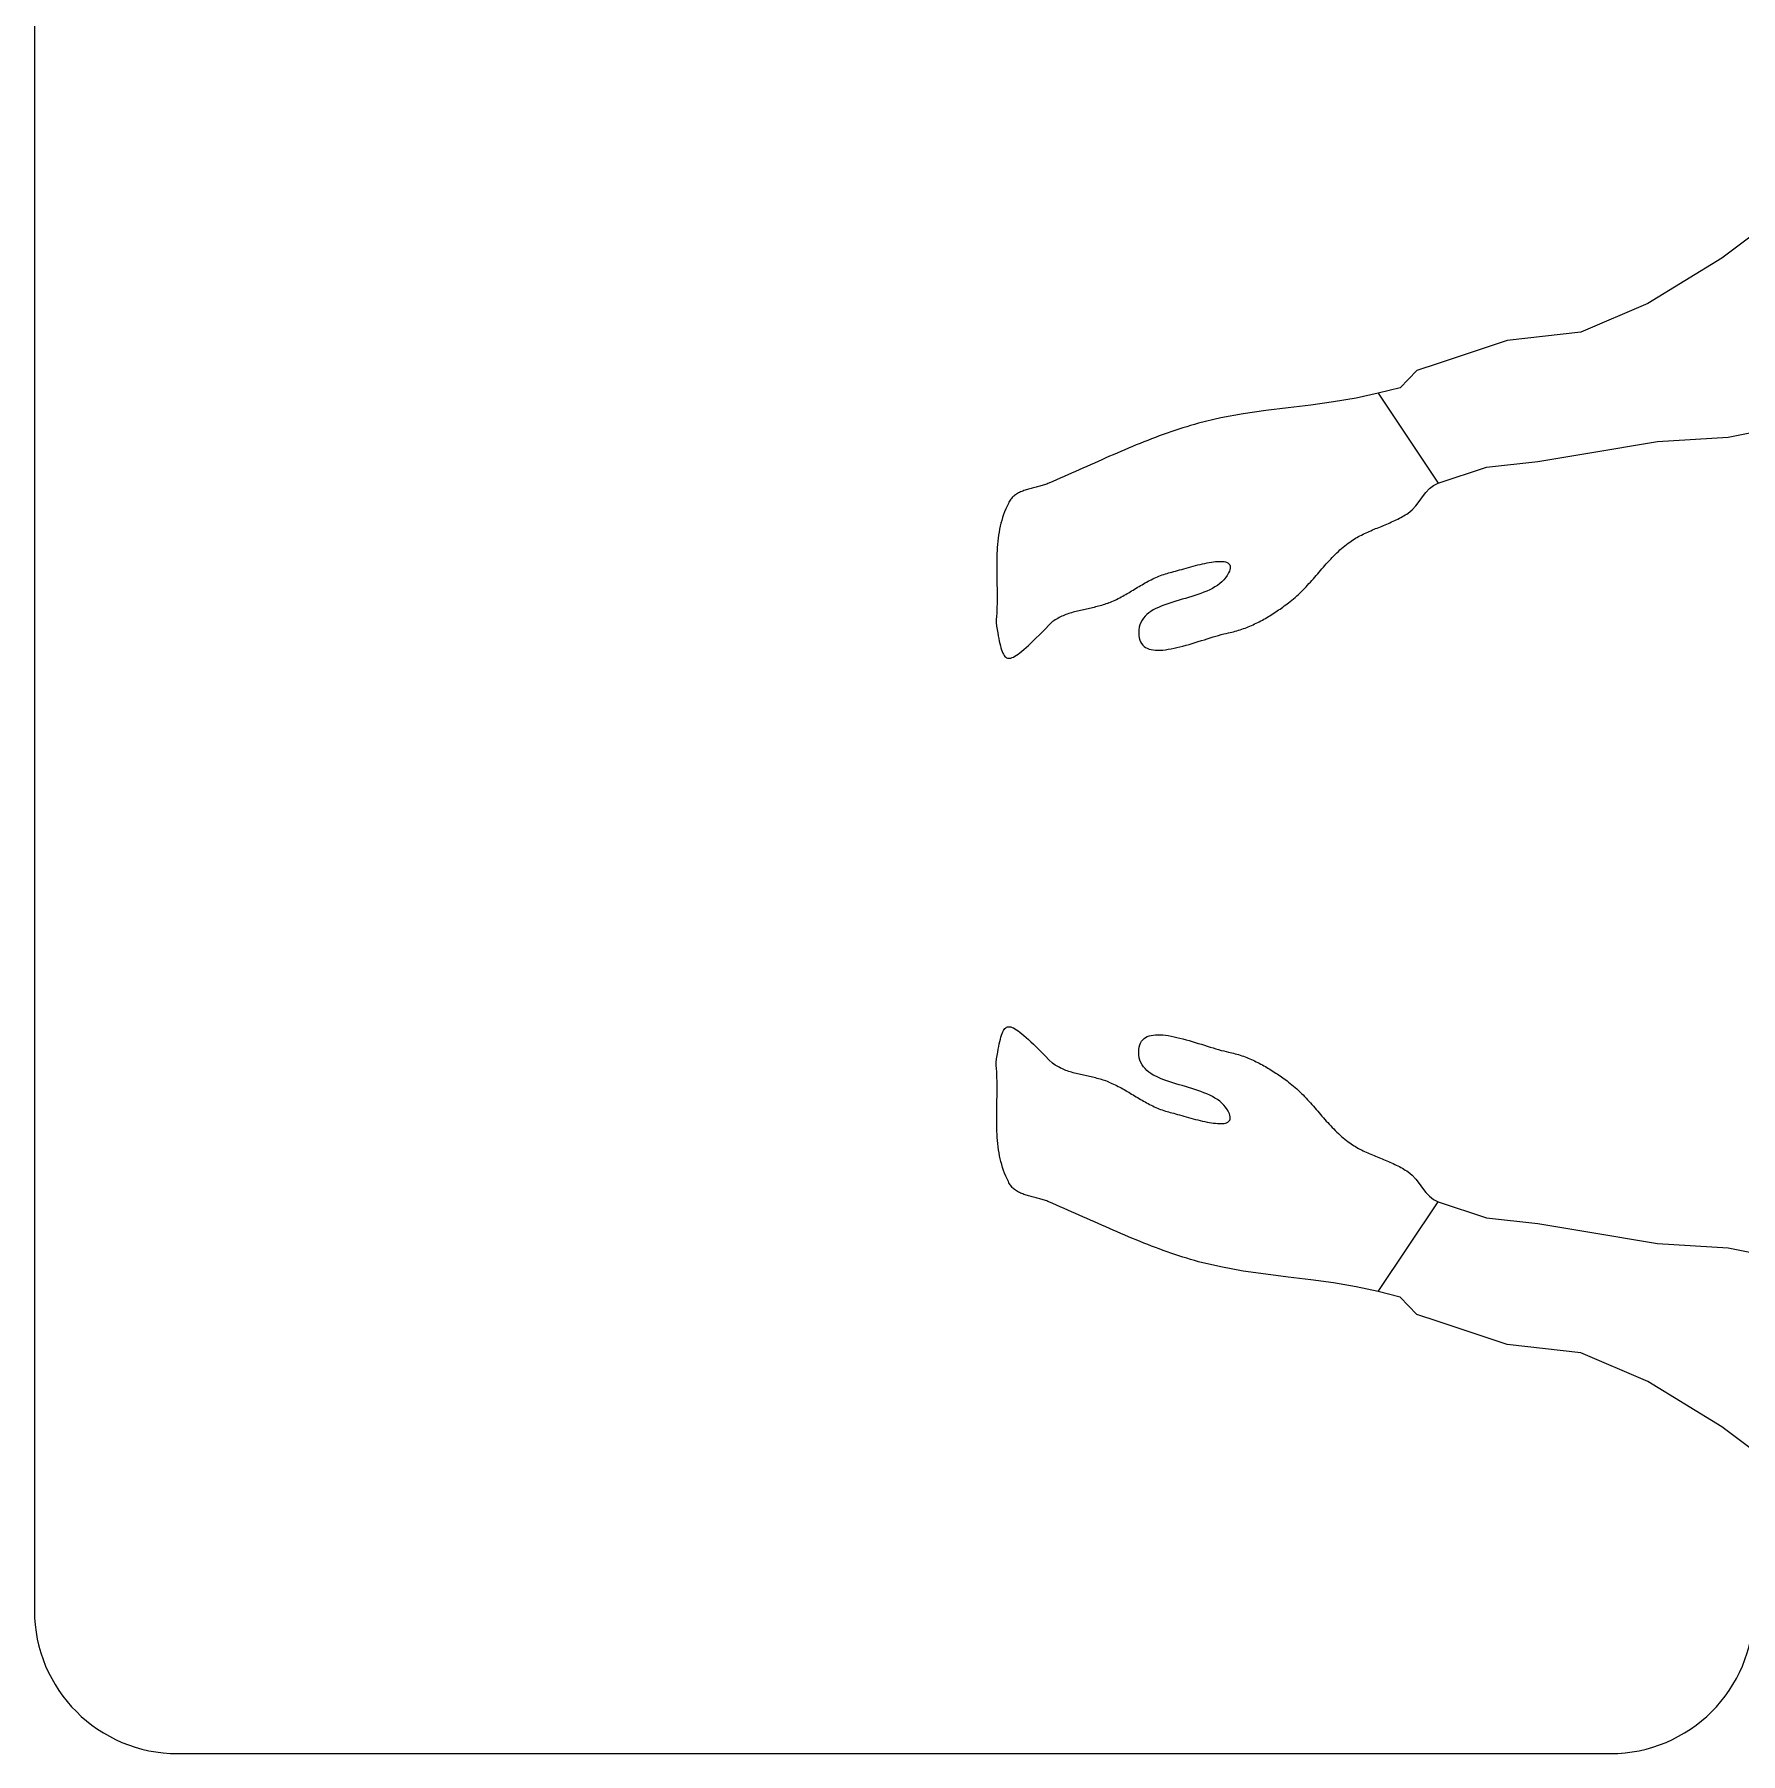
# Model space of a CAD drawing. Header units: millimetres. Extents: x -155 to 94595, y -3153 to 63413.
# Drawn here: x 81658 to 82254, y 42990 to 43590 of the extents above; entities that cross this region are included whole.
import ezdxf

# ---------------------------------------------------------------- set-up
doc = ezdxf.new("R2010")
doc.units = ezdxf.units.MM
doc.layers.add('int', color=185, linetype='Continuous')

msp = doc.modelspace()

# ---------------------------------------------------------------- linework, layer by layer
at = {"layer": 'int'}
for p, q in [((81658.321, 44139.514), (81658.321, 43039.514)), ((82268.267, 43527.301), (82247.22, 43511.465)), ((82247.22, 43511.465), (82221.378, 43495.601)), ((82221.378, 43495.601), (82198.038, 43485.598)), ((82172.288, 43482.721), (82148.226, 43474.7)), ((82198.038, 43485.598), (82172.288, 43482.721)), ((82140.824, 43472.233), (82134.912, 43466.147)), ((82148.226, 43474.7), (82140.824, 43472.233)), ((82127.326, 43464.25), (82119.565, 43462.554)), ((82134.912, 43466.147), (82127.326, 43464.25)), ((82127.326, 43464.25), (82148.226, 43432.899)), ((82088.031, 43458.203), (82080.16, 43457.063)), ((82095.934, 43459.189), (82088.031, 43458.203)), ((82103.843, 43460.155), (82095.934, 43459.189)), ((82111.729, 43461.233), (82103.843, 43460.155)), ((82119.565, 43462.554), (82111.729, 43461.233)), ((82059.086, 43452.17), (82057.713, 43451.73)), ((82060.464, 43452.597), (82059.086, 43452.17)), ((82061.846, 43453.011), (82060.464, 43452.597)), ((82063.232, 43453.412), (82061.846, 43453.011)), ((82064.624, 43453.8), (82063.232, 43453.412)), ((82072.349, 43455.64), (82064.624, 43453.8)), ((82080.16, 43457.063), (82072.349, 43455.64)), ((82249.47, 43448.968), (82273.63, 43453.8)), ((82042.836, 43446.218), (82041.5, 43445.668)), ((82044.173, 43446.762), (82042.836, 43446.218)), ((82045.514, 43447.298), (82044.173, 43446.762)), ((82046.857, 43447.827), (82045.514, 43447.298)), ((82048.202, 43448.348), (82046.857, 43447.827)), ((82049.551, 43448.861), (82048.202, 43448.348)), ((82050.902, 43449.364), (82049.551, 43448.861)), ((82052.257, 43449.858), (82050.902, 43449.364)), ((82053.616, 43450.342), (82052.257, 43449.858)), ((82054.978, 43450.816), (82053.616, 43450.342)), ((82056.343, 43451.279), (82054.978, 43450.816)), ((82057.713, 43451.73), (82056.343, 43451.279)), ((82200.478, 43443.349), (82224.775, 43447.399)), ((82224.775, 43447.399), (82249.47, 43448.968)), ((82029.556, 43440.504), (82028.235, 43439.915)), ((82030.879, 43441.091), (82029.556, 43440.504)), ((82032.202, 43441.676), (82030.879, 43441.091)), ((82033.526, 43442.258), (82032.202, 43441.676)), ((82034.851, 43442.837), (82033.526, 43442.258)), ((82036.177, 43443.412), (82034.851, 43442.837)), ((82037.505, 43443.984), (82036.177, 43443.412)), ((82038.835, 43444.55), (82037.505, 43443.984)), ((82040.167, 43445.112), (82038.835, 43444.55)), ((82041.5, 43445.668), (82040.167, 43445.112)), ((82165.098, 43438.523), (82182.956, 43440.429)), ((82182.956, 43440.429), (82200.478, 43443.349)), ((82015.022, 43434.045), (82013.698, 43433.47)), ((82016.346, 43434.623), (82015.022, 43434.045)), ((82017.668, 43435.205), (82016.346, 43434.623)), ((82018.99, 43435.789), (82017.668, 43435.205)), ((82020.311, 43436.376), (82018.99, 43435.789)), ((82021.632, 43436.964), (82020.311, 43436.376)), ((82022.953, 43437.554), (82021.632, 43436.964)), ((82024.273, 43438.144), (82022.953, 43437.554)), ((82025.593, 43438.735), (82024.273, 43438.144)), ((82026.914, 43439.326), (82025.593, 43438.735)), ((82028.235, 43439.915), (82026.914, 43439.326)), ((82148.226, 43432.899), (82165.098, 43438.523)), ((81999.82, 43428.128), (81999.547, 43427.854)), ((82000.109, 43428.387), (81999.82, 43428.128)), ((82000.413, 43428.632), (82000.109, 43428.387)), ((82000.729, 43428.862), (82000.413, 43428.632)), ((82001.059, 43429.08), (82000.729, 43428.862)), ((82001.401, 43429.285), (82001.059, 43429.08)), ((82001.754, 43429.478), (82001.401, 43429.285)), ((82002.117, 43429.661), (82001.754, 43429.478)), ((82002.49, 43429.834), (82002.117, 43429.661)), ((82002.873, 43429.997), (82002.49, 43429.834)), ((82003.263, 43430.152), (82002.873, 43429.997)), ((82003.661, 43430.299), (82003.263, 43430.152)), ((82004.065, 43430.439), (82003.661, 43430.299)), ((82004.476, 43430.572), (82004.065, 43430.439)), ((82004.891, 43430.7), (82004.476, 43430.572)), ((82005.311, 43430.823), (82004.891, 43430.7)), ((82005.735, 43430.942), (82005.311, 43430.823)), ((82006.161, 43431.058), (82005.735, 43430.942)), ((82006.59, 43431.171), (82006.161, 43431.058)), ((82007.019, 43431.282), (82006.59, 43431.171)), ((82007.449, 43431.392), (82007.019, 43431.282)), ((82007.879, 43431.502), (82007.449, 43431.392)), ((82008.308, 43431.612), (82007.879, 43431.502)), ((82008.735, 43431.723), (82008.308, 43431.612)), ((82009.16, 43431.836), (82008.735, 43431.723)), ((82009.581, 43431.952), (82009.16, 43431.836)), ((82009.998, 43432.071), (82009.581, 43431.952)), ((82010.411, 43432.194), (82009.998, 43432.071)), ((82010.817, 43432.323), (82010.411, 43432.194)), ((82011.218, 43432.456), (82010.817, 43432.323)), ((82011.611, 43432.597), (82011.218, 43432.456)), ((82011.996, 43432.744), (82011.611, 43432.597)), ((82012.372, 43432.899), (82011.996, 43432.744)), ((82013.698, 43433.47), (82012.372, 43432.899)), ((82141.635, 43426.542), (82142.759, 43428.107)), ((82142.759, 43428.107), (82143.913, 43429.619)), ((82143.913, 43429.619), (82145.165, 43430.983)), ((82145.165, 43430.983), (82146.58, 43432.107)), ((82146.58, 43432.107), (82148.226, 43432.899)), ((81996.923, 43422.919), (81996.549, 43421.923)), ((81997.332, 43423.904), (81996.923, 43422.919)), ((81997.779, 43424.88), (81997.332, 43423.904)), ((81998.264, 43425.845), (81997.779, 43424.88)), ((81998.431, 43426.227), (81998.264, 43425.845)), ((81998.618, 43426.589), (81998.431, 43426.227)), ((81998.824, 43426.932), (81998.618, 43426.589)), ((81999.047, 43427.257), (81998.824, 43426.932)), ((81999.289, 43427.564), (81999.047, 43427.257)), ((81999.547, 43427.854), (81999.289, 43427.564)), ((82136.765, 43421.805), (82137.273, 43422.122)), ((82137.273, 43422.122), (82137.776, 43422.449)), ((82137.776, 43422.449), (82139.21, 43423.62)), ((82139.21, 43423.62), (82140.475, 43425.015)), ((82140.475, 43425.015), (82141.635, 43426.542)), ((81995.163, 43416.817), (81994.971, 43415.772)), ((81995.381, 43417.854), (81995.163, 43416.817)), ((81995.627, 43418.884), (81995.381, 43417.854)), ((81995.903, 43419.905), (81995.627, 43418.884)), ((81996.21, 43420.919), (81995.903, 43419.905)), ((81996.549, 43421.923), (81996.21, 43420.919)), ((82123.629, 43415.829), (82124.178, 43416.073)), ((82124.178, 43416.073), (82124.73, 43416.313)), ((82124.73, 43416.313), (82125.284, 43416.55)), ((82125.284, 43416.55), (82125.84, 43416.783)), ((82125.84, 43416.783), (82126.397, 43417.014)), ((82126.397, 43417.014), (82126.956, 43417.244)), ((82126.956, 43417.244), (82127.515, 43417.473)), ((82127.515, 43417.473), (82128.074, 43417.701)), ((82128.074, 43417.701), (82128.633, 43417.929)), ((82128.633, 43417.929), (82129.192, 43418.159)), ((82129.192, 43418.159), (82129.75, 43418.39)), ((82129.75, 43418.39), (82130.306, 43418.622)), ((82130.306, 43418.622), (82130.861, 43418.858)), ((82130.861, 43418.858), (82131.415, 43419.097)), ((82131.415, 43419.097), (82131.966, 43419.34)), ((82131.966, 43419.34), (82132.514, 43419.587)), ((82132.514, 43419.587), (82133.06, 43419.84)), ((82133.06, 43419.84), (82133.602, 43420.098)), ((82133.602, 43420.098), (82134.141, 43420.363)), ((82134.141, 43420.363), (82134.675, 43420.635)), ((82134.675, 43420.635), (82135.205, 43420.914)), ((82135.205, 43420.914), (82135.73, 43421.202)), ((82135.73, 43421.202), (82136.25, 43421.499)), ((82136.25, 43421.499), (82136.765, 43421.805)), ((81994.354, 43410.458), (81994.288, 43409.38)), ((81994.437, 43411.532), (81994.354, 43410.458)), ((81994.539, 43412.601), (81994.437, 43411.532)), ((81994.661, 43413.664), (81994.539, 43412.601)), ((81994.804, 43414.721), (81994.661, 43413.664)), ((81994.971, 43415.772), (81994.804, 43414.721)), ((82113.964, 43409.58), (82114.528, 43410.084)), ((82114.528, 43410.084), (82115.1, 43410.579)), ((82115.1, 43410.579), (82115.682, 43411.064)), ((82115.682, 43411.064), (82116.273, 43411.537)), ((82116.273, 43411.537), (82116.875, 43411.998)), ((82116.875, 43411.998), (82117.36, 43412.353)), ((82117.36, 43412.353), (82117.851, 43412.695)), ((82117.851, 43412.695), (82118.349, 43413.025)), ((82118.349, 43413.025), (82118.854, 43413.344)), ((82118.854, 43413.344), (82119.365, 43413.654)), ((82119.365, 43413.654), (82119.882, 43413.953)), ((82119.882, 43413.953), (82120.404, 43414.243)), ((82120.404, 43414.243), (82120.931, 43414.525)), ((82120.931, 43414.525), (82121.463, 43414.799)), ((82121.463, 43414.799), (82121.999, 43415.066)), ((82121.999, 43415.066), (82122.539, 43415.326)), ((82122.539, 43415.326), (82123.082, 43415.58)), ((82123.082, 43415.58), (82123.629, 43415.829)), ((81994.165, 43405.029), (81994.161, 43403.934)), ((81994.178, 43406.122), (81994.165, 43405.029)), ((81994.202, 43407.211), (81994.178, 43406.122)), ((81994.238, 43408.297), (81994.202, 43407.211)), ((81994.288, 43409.38), (81994.238, 43408.297)), ((82062.705, 43403.914), (82063.524, 43404.128)), ((82063.524, 43404.128), (82064.343, 43404.335)), ((82064.343, 43404.335), (82065.16, 43404.533)), ((82065.16, 43404.533), (82065.971, 43404.72)), ((82065.971, 43404.72), (82066.772, 43404.895)), ((82066.772, 43404.895), (82067.56, 43405.056)), ((82067.56, 43405.056), (82068.332, 43405.199)), ((82068.332, 43405.199), (82069.084, 43405.325)), ((82069.084, 43405.325), (82069.813, 43405.429)), ((82069.813, 43405.429), (82070.515, 43405.511)), ((82070.515, 43405.511), (82071.187, 43405.569)), ((82071.187, 43405.569), (82071.826, 43405.6)), ((82071.826, 43405.6), (82072.428, 43405.603)), ((82072.428, 43405.603), (82072.99, 43405.575)), ((82072.99, 43405.575), (82073.508, 43405.515)), ((82073.508, 43405.515), (82073.979, 43405.421)), ((82073.979, 43405.421), (82074.399, 43405.29)), ((82074.399, 43405.29), (82074.765, 43405.121)), ((82074.765, 43405.121), (82075.075, 43404.912)), ((82075.075, 43404.912), (82075.323, 43404.66)), ((82075.323, 43404.66), (82075.507, 43404.364)), ((82075.507, 43404.364), (82075.624, 43404.022)), ((82075.624, 43404.022), (82075.669, 43403.631)), ((82108.18, 43403.56), (82108.684, 43404.131)), ((82108.684, 43404.131), (82109.192, 43404.699)), ((82109.192, 43404.699), (82109.702, 43405.264)), ((82109.702, 43405.264), (82110.216, 43405.824)), ((82110.216, 43405.824), (82110.734, 43406.38)), ((82110.734, 43406.38), (82111.257, 43406.931)), ((82111.257, 43406.931), (82111.786, 43407.475)), ((82111.786, 43407.475), (82112.32, 43408.013)), ((82112.32, 43408.013), (82112.861, 43408.543)), ((82112.861, 43408.543), (82113.409, 43409.066)), ((82113.409, 43409.066), (82113.964, 43409.58)), ((81994.161, 43403.934), (81994.165, 43402.837)), ((81994.165, 43402.837), (81994.175, 43401.738)), ((81994.175, 43401.738), (81994.19, 43400.638)), ((81994.19, 43400.638), (81994.208, 43399.537)), ((81994.208, 43399.537), (81994.228, 43398.436)), ((81994.228, 43398.436), (81994.247, 43397.334)), ((82045.414, 43397.765), (82045.937, 43398.061)), ((82045.937, 43398.061), (82046.463, 43398.353)), ((82046.463, 43398.353), (82046.991, 43398.639)), ((82046.991, 43398.639), (82047.521, 43398.919)), ((82047.521, 43398.919), (82048.054, 43399.192)), ((82048.054, 43399.192), (82048.59, 43399.457)), ((82048.59, 43399.457), (82049.129, 43399.714)), ((82049.129, 43399.714), (82049.672, 43399.962)), ((82049.672, 43399.962), (82050.219, 43400.201)), ((82050.219, 43400.201), (82050.769, 43400.429)), ((82050.769, 43400.429), (82051.324, 43400.647)), ((82051.324, 43400.647), (82051.884, 43400.853)), ((82051.884, 43400.853), (82052.448, 43401.047)), ((82052.448, 43401.047), (82053.018, 43401.228)), ((82053.018, 43401.228), (82053.593, 43401.395)), ((82053.593, 43401.395), (82054.173, 43401.548)), ((82054.173, 43401.548), (82054.718, 43401.688)), ((82054.718, 43401.688), (82055.304, 43401.845)), ((82055.304, 43401.845), (82055.928, 43402.017)), ((82055.928, 43402.017), (82056.588, 43402.202)), ((82056.588, 43402.202), (82057.278, 43402.398)), ((82057.278, 43402.398), (82057.997, 43402.603)), ((82057.997, 43402.603), (82058.74, 43402.815)), ((82058.74, 43402.815), (82059.504, 43403.032)), ((82059.504, 43403.032), (82060.286, 43403.253)), ((82060.286, 43403.253), (82061.082, 43403.475)), ((82061.082, 43403.475), (82061.89, 43403.696)), ((82061.89, 43403.696), (82062.705, 43403.914)), ((82072.729, 43398.472), (82071.981, 43397.831)), ((82073.417, 43399.16), (82072.729, 43398.472)), ((82074.04, 43399.9), (82073.417, 43399.16)), ((82074.594, 43400.695), (82074.04, 43399.9)), ((82075.074, 43401.548), (82074.594, 43400.695)), ((82075.346, 43402.151), (82075.074, 43401.548)), ((82075.534, 43402.698), (82075.346, 43402.151)), ((82075.641, 43403.191), (82075.534, 43402.698)), ((82075.669, 43403.631), (82075.641, 43403.191)), ((82103.148, 43397.832), (82103.658, 43398.397)), ((82103.658, 43398.397), (82104.165, 43398.965)), ((82104.165, 43398.965), (82104.67, 43399.536)), ((82104.67, 43399.536), (82105.173, 43400.109)), ((82105.173, 43400.109), (82105.674, 43400.684)), ((82105.674, 43400.684), (82106.175, 43401.26)), ((82106.175, 43401.26), (82106.675, 43401.836)), ((82106.675, 43401.836), (82107.176, 43402.412)), ((82107.176, 43402.412), (82107.677, 43402.987)), ((82107.677, 43402.987), (82108.18, 43403.56)), ((81994.247, 43397.334), (81994.265, 43396.233)), ((81994.265, 43396.233), (81994.28, 43395.133)), ((81994.28, 43395.133), (81994.291, 43394.034)), ((81994.291, 43394.034), (81994.295, 43392.937)), ((81994.295, 43392.937), (81994.291, 43391.842)), ((82034.923, 43391.812), (82035.466, 43392.069)), ((82035.466, 43392.069), (82036.005, 43392.334)), ((82036.005, 43392.334), (82036.54, 43392.606)), ((82036.54, 43392.606), (82037.073, 43392.886)), ((82037.073, 43392.886), (82037.603, 43393.172)), ((82037.603, 43393.172), (82038.13, 43393.463)), ((82038.13, 43393.463), (82038.656, 43393.76)), ((82038.656, 43393.76), (82039.179, 43394.06)), ((82039.179, 43394.06), (82039.701, 43394.365)), ((82039.701, 43394.365), (82040.222, 43394.672)), ((82040.222, 43394.672), (82040.741, 43394.982)), ((82040.741, 43394.982), (82041.26, 43395.293)), ((82041.26, 43395.293), (82041.778, 43395.606)), ((82041.778, 43395.606), (82042.296, 43395.918)), ((82042.296, 43395.918), (82042.814, 43396.231)), ((82042.814, 43396.231), (82043.332, 43396.542)), ((82043.332, 43396.542), (82043.851, 43396.852)), ((82043.851, 43396.852), (82044.371, 43397.159)), ((82044.371, 43397.159), (82044.892, 43397.464)), ((82044.892, 43397.464), (82045.414, 43397.765)), ((82057.794, 43392.039), (82056.699, 43391.716)), ((82058.898, 43392.358), (82057.794, 43392.039)), ((82060.007, 43392.679), (82058.898, 43392.358)), ((82061.115, 43393.004), (82060.007, 43392.679)), ((82062.219, 43393.337), (82061.115, 43393.004)), ((82063.313, 43393.681), (82062.219, 43393.337)), ((82064.394, 43394.039), (82063.313, 43393.681)), ((82065.455, 43394.416), (82064.394, 43394.039)), ((82066.494, 43394.813), (82065.455, 43394.416)), ((82067.505, 43395.235), (82066.494, 43394.813)), ((82068.483, 43395.685), (82067.505, 43395.235)), ((82069.425, 43396.166), (82068.483, 43395.685)), ((82070.325, 43396.682), (82069.425, 43396.166)), ((82071.178, 43397.236), (82070.325, 43396.682)), ((82071.981, 43397.831), (82071.178, 43397.236)), ((82096.577, 43391.559), (82097.168, 43392.033)), ((82097.168, 43392.033), (82097.75, 43392.517)), ((82097.75, 43392.517), (82098.322, 43393.012)), ((82098.322, 43393.012), (82098.886, 43393.517)), ((82098.886, 43393.517), (82099.441, 43394.031)), ((82099.441, 43394.031), (82099.989, 43394.553)), ((82099.989, 43394.553), (82100.53, 43395.084)), ((82100.53, 43395.084), (82101.064, 43395.621)), ((82101.064, 43395.621), (82101.593, 43396.166)), ((82101.593, 43396.166), (82102.116, 43396.716)), ((82102.116, 43396.716), (82102.634, 43397.272)), ((82102.634, 43397.272), (82103.148, 43397.832)), ((81994.101, 43386.413), (81994.018, 43385.339)), ((81994.167, 43387.491), (81994.101, 43386.413)), ((81994.218, 43388.574), (81994.167, 43387.491)), ((81994.254, 43389.66), (81994.218, 43388.574)), ((81994.278, 43390.75), (81994.254, 43389.66)), ((81994.291, 43391.842), (81994.278, 43390.75)), ((82016.379, 43386.206), (82015.911, 43385.969)), ((82016.852, 43386.43), (82016.379, 43386.206)), ((82017.332, 43386.641), (82016.852, 43386.43)), ((82017.817, 43386.842), (82017.332, 43386.641)), ((82018.308, 43387.031), (82017.817, 43386.842)), ((82018.803, 43387.211), (82018.308, 43387.031)), ((82019.303, 43387.381), (82018.803, 43387.211)), ((82019.807, 43387.543), (82019.303, 43387.381)), ((82020.314, 43387.697), (82019.807, 43387.543)), ((82020.826, 43387.844), (82020.314, 43387.697)), ((82021.34, 43387.984), (82020.826, 43387.844)), ((82021.858, 43388.119), (82021.34, 43387.984)), ((82022.377, 43388.249), (82021.858, 43388.119)), ((82022.899, 43388.374), (82022.377, 43388.249)), ((82023.423, 43388.496), (82022.899, 43388.374)), ((82023.949, 43388.615), (82023.423, 43388.496)), ((82024.475, 43388.732), (82023.949, 43388.615)), ((82025.002, 43388.848), (82024.475, 43388.732)), ((82025.53, 43388.963), (82025.002, 43388.848)), ((82026.058, 43389.078), (82025.53, 43388.963)), ((82026.586, 43389.194), (82026.058, 43389.078)), ((82027.113, 43389.311), (82026.586, 43389.194)), ((82027.639, 43389.431), (82027.113, 43389.311)), ((82028.164, 43389.553), (82027.639, 43389.431)), ((82028.687, 43389.679), (82028.164, 43389.553)), ((82029.209, 43389.81), (82028.687, 43389.679)), ((82029.728, 43389.945), (82029.209, 43389.81)), ((82030.245, 43390.087), (82029.728, 43389.945)), ((82030.759, 43390.235), (82030.245, 43390.087)), ((82031.27, 43390.39), (82030.759, 43390.235)), ((82031.777, 43390.553), (82031.27, 43390.39)), ((82032.28, 43390.725), (82031.777, 43390.553)), ((82032.779, 43390.906), (82032.28, 43390.725)), ((82033.273, 43391.098), (82032.779, 43390.906)), ((82033.273, 43391.098), (82033.827, 43391.326)), ((82033.827, 43391.326), (82034.377, 43391.564)), ((82034.377, 43391.564), (82034.923, 43391.812)), ((82045.935, 43386.433), (82045.376, 43385.772)), ((82046.563, 43387.047), (82045.935, 43386.433)), ((82047.256, 43387.619), (82046.563, 43387.047)), ((82048.007, 43388.151), (82047.256, 43387.619)), ((82048.814, 43388.647), (82048.007, 43388.151)), ((82049.672, 43389.11), (82048.814, 43388.647)), ((82050.575, 43389.543), (82049.672, 43389.11)), ((82051.519, 43389.951), (82050.575, 43389.543)), ((82052.5, 43390.336), (82051.519, 43389.951)), ((82053.513, 43390.702), (82052.5, 43390.336)), ((82054.554, 43391.051), (82053.513, 43390.702)), ((82055.617, 43391.388), (82054.554, 43391.051)), ((82056.699, 43391.716), (82055.617, 43391.388)), ((82087.921, 43385.716), (82088.446, 43386.021)), ((82088.446, 43386.021), (82088.967, 43386.332)), ((82088.967, 43386.332), (82089.486, 43386.647)), ((82089.486, 43386.647), (82090.002, 43386.967)), ((82090.002, 43386.967), (82090.516, 43387.292)), ((82090.516, 43387.292), (82091.026, 43387.621)), ((82091.026, 43387.621), (82091.534, 43387.954)), ((82091.534, 43387.954), (82092.039, 43388.291)), ((82092.039, 43388.291), (82092.541, 43388.632)), ((82092.541, 43388.632), (82093.04, 43388.976)), ((82093.04, 43388.976), (82093.536, 43389.323)), ((82093.536, 43389.323), (82094.029, 43389.673)), ((82094.029, 43389.673), (82094.52, 43390.026)), ((82094.52, 43390.026), (82095.008, 43390.381)), ((82095.008, 43390.381), (82095.493, 43390.738)), ((82095.493, 43390.738), (82095.975, 43391.098)), ((82095.975, 43391.098), (82096.577, 43391.559)), ((81994.018, 43385.339), (81993.917, 43384.271)), ((81993.917, 43384.271), (81994.125, 43383.02)), ((81994.125, 43383.02), (81994.325, 43381.835)), ((81994.325, 43381.835), (81994.518, 43380.716)), ((81994.518, 43380.716), (81994.706, 43379.663)), ((82008.968, 43379.877), (82010.052, 43380.949)), ((82010.052, 43380.949), (82011.197, 43382.088)), ((82011.197, 43382.088), (82012.405, 43383.294)), ((82012.405, 43383.294), (82013.679, 43384.566)), ((82014.11, 43384.878), (82013.679, 43384.566)), ((82014.549, 43385.174), (82014.11, 43384.878)), ((82014.996, 43385.454), (82014.549, 43385.174)), ((82015.45, 43385.719), (82014.996, 43385.454)), ((82015.911, 43385.969), (82015.45, 43385.719)), ((82043.773, 43381.657), (82043.723, 43380.648)), ((82043.723, 43380.648), (82043.764, 43379.728)), ((82043.919, 43382.599), (82043.773, 43381.657)), ((82044.157, 43383.479), (82043.919, 43382.599)), ((82044.482, 43384.299), (82044.157, 43383.479)), ((82044.89, 43385.062), (82044.482, 43384.299)), ((82045.376, 43385.772), (82044.89, 43385.062)), ((82071.605, 43379.783), (82072.525, 43380.038)), ((82072.525, 43380.038), (82073.412, 43380.269)), ((82073.412, 43380.269), (82074.262, 43380.473)), ((82074.262, 43380.473), (82075.074, 43380.648)), ((82075.074, 43380.648), (82075.664, 43380.771)), ((82075.664, 43380.771), (82076.25, 43380.905)), ((82076.25, 43380.905), (82076.834, 43381.049)), ((82076.834, 43381.049), (82077.416, 43381.203)), ((82077.416, 43381.203), (82077.994, 43381.367)), ((82077.994, 43381.367), (82078.569, 43381.54)), ((82078.569, 43381.54), (82079.142, 43381.722)), ((82079.142, 43381.722), (82079.712, 43381.914)), ((82079.712, 43381.914), (82080.279, 43382.114)), ((82080.279, 43382.114), (82080.843, 43382.323)), ((82080.843, 43382.323), (82081.405, 43382.54)), ((82081.405, 43382.54), (82081.963, 43382.765)), ((82081.963, 43382.765), (82082.519, 43382.998)), ((82082.519, 43382.998), (82083.072, 43383.239)), ((82083.072, 43383.239), (82083.622, 43383.488)), ((82083.622, 43383.488), (82084.169, 43383.743)), ((82084.169, 43383.743), (82084.714, 43384.006)), ((82084.714, 43384.006), (82085.255, 43384.275)), ((82085.255, 43384.275), (82085.794, 43384.551)), ((82085.794, 43384.551), (82086.33, 43384.834)), ((82086.33, 43384.834), (82086.863, 43385.122)), ((82086.863, 43385.122), (82087.393, 43385.416)), ((82087.393, 43385.416), (82087.921, 43385.716)), ((81994.706, 43379.663), (81994.891, 43378.676)), ((81994.891, 43378.676), (81995.074, 43377.755)), ((81995.074, 43377.755), (81995.259, 43376.9)), ((81995.259, 43376.9), (81995.447, 43376.111)), ((81995.447, 43376.111), (81995.64, 43375.388)), ((81995.64, 43375.388), (81995.84, 43374.731)), ((81995.84, 43374.731), (81996.049, 43374.141)), ((81996.049, 43374.141), (81996.269, 43373.616)), ((82002.251, 43373.706), (82002.919, 43374.243)), ((82002.919, 43374.243), (82003.632, 43374.848)), ((82003.632, 43374.848), (82004.392, 43375.519)), ((82004.392, 43375.519), (82005.201, 43376.257)), ((82005.201, 43376.257), (82006.061, 43377.062)), ((82006.061, 43377.062), (82006.975, 43377.933)), ((82006.975, 43377.933), (82007.943, 43378.872)), ((82007.943, 43378.872), (82008.968, 43379.877)), ((82043.764, 43379.728), (82043.885, 43378.896)), ((82043.885, 43378.896), (82044.083, 43378.148)), ((82044.083, 43378.148), (82044.354, 43377.482)), ((82044.354, 43377.482), (82044.695, 43376.893)), ((82044.695, 43376.893), (82045.103, 43376.38)), ((82045.103, 43376.38), (82045.575, 43375.938)), ((82045.575, 43375.938), (82046.108, 43375.565)), ((82046.108, 43375.565), (82046.698, 43375.258)), ((82046.698, 43375.258), (82047.342, 43375.012)), ((82047.342, 43375.012), (82048.037, 43374.826)), ((82048.037, 43374.826), (82048.78, 43374.695)), ((82048.78, 43374.695), (82049.567, 43374.617)), ((82049.567, 43374.617), (82050.395, 43374.589)), ((82050.395, 43374.589), (82051.261, 43374.606)), ((82051.261, 43374.606), (82052.162, 43374.667)), ((82052.162, 43374.667), (82053.095, 43374.768)), ((82053.095, 43374.768), (82054.056, 43374.906)), ((82054.056, 43374.906), (82055.042, 43375.077)), ((82055.042, 43375.077), (82056.05, 43375.278)), ((82056.05, 43375.278), (82057.077, 43375.507)), ((82057.077, 43375.507), (82058.119, 43375.76)), ((82058.119, 43375.76), (82059.173, 43376.033)), ((82059.173, 43376.033), (82060.236, 43376.324)), ((82060.236, 43376.324), (82061.305, 43376.63)), ((82061.305, 43376.63), (82062.377, 43376.947)), ((82062.377, 43376.947), (82063.448, 43377.272)), ((82063.448, 43377.272), (82064.515, 43377.602)), ((82064.515, 43377.602), (82065.575, 43377.934)), ((82065.575, 43377.934), (82066.624, 43378.264)), ((82066.624, 43378.264), (82067.66, 43378.59)), ((82067.66, 43378.59), (82068.68, 43378.908)), ((82068.68, 43378.908), (82069.679, 43379.215)), ((82069.679, 43379.215), (82070.655, 43379.507)), ((82070.655, 43379.507), (82071.605, 43379.783)), ((81996.269, 43373.616), (81996.502, 43373.158)), ((81996.502, 43373.158), (81996.75, 43372.765)), ((81996.75, 43372.765), (81997.015, 43372.439)), ((81997.015, 43372.439), (81997.299, 43372.18)), ((81997.299, 43372.18), (81997.604, 43371.986)), ((81997.604, 43371.986), (81997.932, 43371.859)), ((81997.932, 43371.859), (81998.285, 43371.799)), ((81998.285, 43371.799), (81998.666, 43371.804)), ((81998.666, 43371.804), (81999.075, 43371.876)), ((81999.075, 43371.876), (81999.515, 43372.015)), ((81999.515, 43372.015), (81999.988, 43372.22)), ((81999.988, 43372.22), (82000.496, 43372.492)), ((82000.496, 43372.492), (82001.041, 43372.83)), ((82001.041, 43372.83), (82001.625, 43373.234)), ((82001.625, 43373.234), (82002.251, 43373.706)), ((81996.502, 43241.833), (81996.75, 43242.225)), ((81996.75, 43242.225), (81997.015, 43242.551)), ((81997.015, 43242.551), (81997.299, 43242.811)), ((81997.299, 43242.811), (81997.604, 43243.005)), ((81997.604, 43243.005), (81997.932, 43243.132)), ((81997.932, 43243.132), (81998.285, 43243.192)), ((81998.285, 43243.192), (81998.666, 43243.187)), ((81998.666, 43243.187), (81999.075, 43243.115)), ((81999.075, 43243.115), (81999.515, 43242.976)), ((81999.515, 43242.976), (81999.988, 43242.771)), ((81999.988, 43242.771), (82000.496, 43242.499)), ((82000.496, 43242.499), (82001.041, 43242.161)), ((82001.041, 43242.161), (82001.625, 43241.757)), ((81994.706, 43235.328), (81994.891, 43236.315)), ((81994.891, 43236.315), (81995.074, 43237.236)), ((81995.074, 43237.236), (81995.259, 43238.091)), ((81995.259, 43238.091), (81995.447, 43238.88)), ((81995.447, 43238.88), (81995.64, 43239.603)), ((81995.64, 43239.603), (81995.84, 43240.26)), ((81995.84, 43240.26), (81996.049, 43240.85)), ((81996.049, 43240.85), (81996.269, 43241.375)), ((81996.269, 43241.375), (81996.502, 43241.833)), ((82001.625, 43241.757), (82002.251, 43241.285)), ((82002.251, 43241.285), (82002.919, 43240.747)), ((82002.919, 43240.747), (82003.632, 43240.143)), ((82003.632, 43240.143), (82004.392, 43239.472)), ((82004.392, 43239.472), (82005.201, 43238.734)), ((82005.201, 43238.734), (82006.061, 43237.929)), ((82006.061, 43237.929), (82006.975, 43237.057)), ((82006.975, 43237.057), (82007.943, 43236.119)), ((82007.943, 43236.119), (82008.968, 43235.114)), ((82043.764, 43235.263), (82043.885, 43236.095)), ((82043.885, 43236.095), (82044.083, 43236.843)), ((82044.083, 43236.843), (82044.354, 43237.509)), ((82044.354, 43237.509), (82044.695, 43238.098)), ((82044.695, 43238.098), (82045.103, 43238.611)), ((82045.103, 43238.611), (82045.575, 43239.052)), ((82045.575, 43239.052), (82046.108, 43239.426)), ((82046.108, 43239.426), (82046.698, 43239.733)), ((82046.698, 43239.733), (82047.342, 43239.979)), ((82047.342, 43239.979), (82048.037, 43240.165)), ((82048.037, 43240.165), (82048.78, 43240.296)), ((82048.78, 43240.296), (82049.567, 43240.374)), ((82049.567, 43240.374), (82050.395, 43240.402)), ((82050.395, 43240.402), (82051.261, 43240.385)), ((82051.261, 43240.385), (82052.162, 43240.324)), ((82052.162, 43240.324), (82053.095, 43240.223)), ((82053.095, 43240.223), (82054.056, 43240.085)), ((82054.056, 43240.085), (82055.042, 43239.914)), ((82055.042, 43239.914), (82056.05, 43239.713)), ((82056.05, 43239.713), (82057.077, 43239.484)), ((82057.077, 43239.484), (82058.119, 43239.231)), ((82058.119, 43239.231), (82059.173, 43238.958)), ((82059.173, 43238.958), (82060.236, 43238.667)), ((82060.236, 43238.667), (82061.305, 43238.361)), ((82061.305, 43238.361), (82062.377, 43238.044)), ((82062.377, 43238.044), (82063.448, 43237.719)), ((82063.448, 43237.719), (82064.515, 43237.389)), ((82064.515, 43237.389), (82065.575, 43237.057)), ((82065.575, 43237.057), (82066.624, 43236.727)), ((82066.624, 43236.727), (82067.66, 43236.401)), ((82067.66, 43236.401), (82068.68, 43236.083)), ((82068.68, 43236.083), (82069.679, 43235.776)), ((81993.917, 43230.72), (81994.125, 43231.971)), ((81994.018, 43229.652), (81993.917, 43230.72)), ((81994.125, 43231.971), (81994.325, 43233.156)), ((81994.325, 43233.156), (81994.518, 43234.275)), ((81994.518, 43234.275), (81994.706, 43235.328)), ((82008.968, 43235.114), (82010.052, 43234.042)), ((82010.052, 43234.042), (82011.197, 43232.903)), ((82011.197, 43232.903), (82012.405, 43231.697)), ((82012.405, 43231.697), (82013.679, 43230.424)), ((82014.11, 43230.112), (82013.679, 43230.424)), ((82014.549, 43229.817), (82014.11, 43230.112)), ((82043.723, 43234.343), (82043.764, 43235.263)), ((82043.773, 43233.334), (82043.723, 43234.343)), ((82043.919, 43232.391), (82043.773, 43233.334)), ((82044.157, 43231.512), (82043.919, 43232.391)), ((82044.482, 43230.692), (82044.157, 43231.512)), ((82044.89, 43229.929), (82044.482, 43230.692)), ((82069.679, 43235.776), (82070.655, 43235.483)), ((82070.655, 43235.483), (82071.605, 43235.208)), ((82071.605, 43235.208), (82072.525, 43234.953)), ((82072.525, 43234.953), (82073.412, 43234.722)), ((82073.412, 43234.722), (82074.262, 43234.518)), ((82074.262, 43234.518), (82075.074, 43234.343)), ((82075.074, 43234.343), (82075.664, 43234.22)), ((82075.664, 43234.22), (82076.25, 43234.086)), ((82076.25, 43234.086), (82076.834, 43233.942)), ((82076.834, 43233.942), (82077.416, 43233.788)), ((82077.416, 43233.788), (82077.994, 43233.624)), ((82077.994, 43233.624), (82078.569, 43233.451)), ((82078.569, 43233.451), (82079.142, 43233.269)), ((82079.142, 43233.269), (82079.712, 43233.077)), ((82079.712, 43233.077), (82080.279, 43232.877)), ((82080.279, 43232.877), (82080.843, 43232.668)), ((82080.843, 43232.668), (82081.405, 43232.451)), ((82081.405, 43232.451), (82081.963, 43232.226)), ((82081.963, 43232.226), (82082.519, 43231.992)), ((82082.519, 43231.992), (82083.072, 43231.752)), ((82083.072, 43231.752), (82083.622, 43231.503)), ((82083.622, 43231.503), (82084.169, 43231.248)), ((82084.169, 43231.248), (82084.714, 43230.985)), ((82084.714, 43230.985), (82085.255, 43230.716)), ((82085.255, 43230.716), (82085.794, 43230.44)), ((82085.794, 43230.44), (82086.33, 43230.157)), ((82086.33, 43230.157), (82086.863, 43229.869)), ((81994.101, 43228.578), (81994.018, 43229.652)), ((81994.167, 43227.5), (81994.101, 43228.578)), ((81994.218, 43226.417), (81994.167, 43227.5)), ((81994.254, 43225.331), (81994.218, 43226.417)), ((81994.278, 43224.241), (81994.254, 43225.331)), ((81994.291, 43223.149), (81994.278, 43224.241)), ((82014.996, 43229.537), (82014.549, 43229.817)), ((82015.45, 43229.272), (82014.996, 43229.537)), ((82015.911, 43229.022), (82015.45, 43229.272)), ((82016.379, 43228.785), (82015.911, 43229.022)), ((82016.852, 43228.561), (82016.379, 43228.785)), ((82017.332, 43228.349), (82016.852, 43228.561)), ((82017.817, 43228.149), (82017.332, 43228.349)), ((82018.308, 43227.959), (82017.817, 43228.149)), ((82018.803, 43227.78), (82018.308, 43227.959)), ((82019.303, 43227.61), (82018.803, 43227.78)), ((82019.807, 43227.448), (82019.303, 43227.61)), ((82020.314, 43227.294), (82019.807, 43227.448)), ((82020.826, 43227.147), (82020.314, 43227.294)), ((82021.34, 43227.007), (82020.826, 43227.147)), ((82021.858, 43226.872), (82021.34, 43227.007)), ((82022.377, 43226.742), (82021.858, 43226.872)), ((82022.899, 43226.617), (82022.377, 43226.742)), ((82023.423, 43226.495), (82022.899, 43226.617)), ((82023.949, 43226.376), (82023.423, 43226.495)), ((82024.475, 43226.259), (82023.949, 43226.376)), ((82025.002, 43226.143), (82024.475, 43226.259)), ((82025.53, 43226.028), (82025.002, 43226.143)), ((82026.058, 43225.913), (82025.53, 43226.028)), ((82026.586, 43225.797), (82026.058, 43225.913)), ((82027.113, 43225.68), (82026.586, 43225.797)), ((82027.639, 43225.56), (82027.113, 43225.68)), ((82028.164, 43225.438), (82027.639, 43225.56)), ((82028.687, 43225.312), (82028.164, 43225.438)), ((82029.209, 43225.181), (82028.687, 43225.312)), ((82029.728, 43225.046), (82029.209, 43225.181)), ((82030.245, 43224.904), (82029.728, 43225.046)), ((82030.759, 43224.756), (82030.245, 43224.904)), ((82031.27, 43224.601), (82030.759, 43224.756)), ((82031.777, 43224.438), (82031.27, 43224.601)), ((82032.28, 43224.266), (82031.777, 43224.438)), ((82032.779, 43224.084), (82032.28, 43224.266)), ((82033.273, 43223.893), (82032.779, 43224.084)), ((82045.376, 43229.219), (82044.89, 43229.929)), ((82045.935, 43228.558), (82045.376, 43229.219)), ((82046.563, 43227.943), (82045.935, 43228.558)), ((82047.256, 43227.372), (82046.563, 43227.943)), ((82048.007, 43226.84), (82047.256, 43227.372)), ((82048.814, 43226.344), (82048.007, 43226.84)), ((82049.672, 43225.881), (82048.814, 43226.344)), ((82050.575, 43225.448), (82049.672, 43225.881)), ((82051.519, 43225.04), (82050.575, 43225.448)), ((82052.5, 43224.655), (82051.519, 43225.04)), ((82053.513, 43224.289), (82052.5, 43224.655)), ((82054.554, 43223.94), (82053.513, 43224.289)), ((82086.863, 43229.869), (82087.393, 43229.575)), ((82087.393, 43229.575), (82087.921, 43229.275)), ((82087.921, 43229.275), (82088.446, 43228.97)), ((82088.446, 43228.97), (82088.967, 43228.659)), ((82088.967, 43228.659), (82089.486, 43228.344)), ((82089.486, 43228.344), (82090.002, 43228.023)), ((82090.002, 43228.023), (82090.516, 43227.699)), ((82090.516, 43227.699), (82091.026, 43227.37)), ((82091.026, 43227.37), (82091.534, 43227.037)), ((82091.534, 43227.037), (82092.039, 43226.7)), ((82092.039, 43226.7), (82092.541, 43226.359)), ((82092.541, 43226.359), (82093.04, 43226.015)), ((82093.04, 43226.015), (82093.536, 43225.668)), ((82093.536, 43225.668), (82094.029, 43225.318)), ((82094.029, 43225.318), (82094.52, 43224.965)), ((82094.52, 43224.965), (82095.008, 43224.61)), ((82095.008, 43224.61), (82095.493, 43224.253)), ((82095.493, 43224.253), (82095.975, 43223.893)), ((81994.247, 43217.657), (81994.265, 43218.758)), ((81994.265, 43218.758), (81994.28, 43219.858)), ((81994.28, 43219.858), (81994.291, 43220.957)), ((81994.295, 43222.054), (81994.291, 43223.149)), ((81994.291, 43220.957), (81994.295, 43222.054)), ((82033.273, 43223.893), (82033.827, 43223.665)), ((82033.827, 43223.665), (82034.377, 43223.427)), ((82034.377, 43223.427), (82034.923, 43223.179)), ((82034.923, 43223.179), (82035.466, 43222.922)), ((82035.466, 43222.922), (82036.005, 43222.657)), ((82036.005, 43222.657), (82036.54, 43222.385)), ((82036.54, 43222.385), (82037.073, 43222.105)), ((82037.073, 43222.105), (82037.603, 43221.819)), ((82037.603, 43221.819), (82038.13, 43221.528)), ((82038.13, 43221.528), (82038.656, 43221.231)), ((82038.656, 43221.231), (82039.179, 43220.931)), ((82039.179, 43220.931), (82039.701, 43220.626)), ((82039.701, 43220.626), (82040.222, 43220.319)), ((82040.222, 43220.319), (82040.741, 43220.009)), ((82040.741, 43220.009), (82041.26, 43219.698)), ((82041.26, 43219.698), (82041.778, 43219.385)), ((82041.778, 43219.385), (82042.296, 43219.073)), ((82042.296, 43219.073), (82042.814, 43218.76)), ((82042.814, 43218.76), (82043.332, 43218.449)), ((82043.332, 43218.449), (82043.851, 43218.139)), ((82043.851, 43218.139), (82044.371, 43217.832)), ((82055.617, 43223.602), (82054.554, 43223.94)), ((82056.699, 43223.274), (82055.617, 43223.602)), ((82057.794, 43222.952), (82056.699, 43223.274)), ((82058.898, 43222.632), (82057.794, 43222.952)), ((82060.007, 43222.312), (82058.898, 43222.632)), ((82061.115, 43221.987), (82060.007, 43222.312)), ((82062.219, 43221.654), (82061.115, 43221.987)), ((82063.313, 43221.31), (82062.219, 43221.654)), ((82064.394, 43220.952), (82063.313, 43221.31)), ((82065.455, 43220.575), (82064.394, 43220.952)), ((82066.494, 43220.178), (82065.455, 43220.575)), ((82067.505, 43219.756), (82066.494, 43220.178)), ((82068.483, 43219.306), (82067.505, 43219.756)), ((82069.425, 43218.825), (82068.483, 43219.306)), ((82070.325, 43218.309), (82069.425, 43218.825)), ((82071.178, 43217.755), (82070.325, 43218.309)), ((82095.975, 43223.893), (82096.577, 43223.431)), ((82096.577, 43223.431), (82097.168, 43222.958)), ((82097.168, 43222.958), (82097.75, 43222.474)), ((82097.75, 43222.474), (82098.322, 43221.979)), ((82098.322, 43221.979), (82098.886, 43221.474)), ((82098.886, 43221.474), (82099.441, 43220.96)), ((82099.441, 43220.96), (82099.989, 43220.438)), ((82099.989, 43220.438), (82100.53, 43219.907)), ((82100.53, 43219.907), (82101.064, 43219.37)), ((82101.064, 43219.37), (82101.593, 43218.825)), ((82101.593, 43218.825), (82102.116, 43218.275)), ((82102.116, 43218.275), (82102.634, 43217.719)), ((81994.161, 43211.057), (81994.165, 43212.154)), ((81994.165, 43212.154), (81994.175, 43213.253)), ((81994.175, 43213.253), (81994.19, 43214.353)), ((81994.19, 43214.353), (81994.208, 43215.454)), ((81994.208, 43215.454), (81994.228, 43216.555)), ((81994.228, 43216.555), (81994.247, 43217.657)), ((82044.371, 43217.832), (82044.892, 43217.527)), ((82044.892, 43217.527), (82045.414, 43217.226)), ((82045.414, 43217.226), (82045.937, 43216.93)), ((82045.937, 43216.93), (82046.463, 43216.638)), ((82046.463, 43216.638), (82046.991, 43216.352)), ((82046.991, 43216.352), (82047.521, 43216.072)), ((82047.521, 43216.072), (82048.054, 43215.799)), ((82048.054, 43215.799), (82048.59, 43215.534)), ((82048.59, 43215.534), (82049.129, 43215.277)), ((82049.129, 43215.277), (82049.672, 43215.029)), ((82049.672, 43215.029), (82050.219, 43214.79)), ((82050.219, 43214.79), (82050.769, 43214.562)), ((82050.769, 43214.562), (82051.324, 43214.344)), ((82051.324, 43214.344), (82051.884, 43214.138)), ((82051.884, 43214.138), (82052.448, 43213.944)), ((82052.448, 43213.944), (82053.018, 43213.763)), ((82053.018, 43213.763), (82053.593, 43213.596)), ((82053.593, 43213.596), (82054.173, 43213.443)), ((82054.173, 43213.443), (82054.718, 43213.303)), ((82054.718, 43213.303), (82055.304, 43213.146)), ((82055.304, 43213.146), (82055.928, 43212.974)), ((82055.928, 43212.974), (82056.588, 43212.789)), ((82056.588, 43212.789), (82057.278, 43212.593)), ((82057.278, 43212.593), (82057.997, 43212.388)), ((82057.997, 43212.388), (82058.74, 43212.176)), ((82058.74, 43212.176), (82059.504, 43211.958)), ((82071.981, 43217.16), (82071.178, 43217.755)), ((82072.729, 43216.519), (82071.981, 43217.16)), ((82073.417, 43215.831), (82072.729, 43216.519)), ((82074.04, 43215.091), (82073.417, 43215.831)), ((82074.594, 43214.296), (82074.04, 43215.091)), ((82075.074, 43213.443), (82074.594, 43214.296)), ((82075.346, 43212.84), (82075.074, 43213.443)), ((82075.534, 43212.293), (82075.346, 43212.84)), ((82075.641, 43211.8), (82075.534, 43212.293)), ((82102.634, 43217.719), (82103.148, 43217.158)), ((82103.148, 43217.158), (82103.658, 43216.594)), ((82103.658, 43216.594), (82104.165, 43216.026)), ((82104.165, 43216.026), (82104.67, 43215.455)), ((82104.67, 43215.455), (82105.173, 43214.881)), ((82105.173, 43214.881), (82105.674, 43214.307)), ((82105.674, 43214.307), (82106.175, 43213.731)), ((82106.175, 43213.731), (82106.675, 43213.155)), ((82106.675, 43213.155), (82107.176, 43212.579)), ((82107.176, 43212.579), (82107.677, 43212.004)), ((82107.677, 43212.004), (82108.18, 43211.431)), ((81994.165, 43209.962), (81994.161, 43211.057)), ((81994.178, 43208.869), (81994.165, 43209.962)), ((81994.202, 43207.78), (81994.178, 43208.869)), ((81994.238, 43206.693), (81994.202, 43207.78)), ((81994.288, 43205.611), (81994.238, 43206.693)), ((82059.504, 43211.958), (82060.286, 43211.738)), ((82060.286, 43211.738), (82061.082, 43211.516)), ((82061.082, 43211.516), (82061.89, 43211.295)), ((82061.89, 43211.295), (82062.705, 43211.077)), ((82062.705, 43211.077), (82063.524, 43210.863)), ((82063.524, 43210.863), (82064.343, 43210.656)), ((82064.343, 43210.656), (82065.16, 43210.458)), ((82065.16, 43210.458), (82065.971, 43210.27)), ((82065.971, 43210.27), (82066.772, 43210.095)), ((82066.772, 43210.095), (82067.56, 43209.935)), ((82067.56, 43209.935), (82068.332, 43209.791)), ((82068.332, 43209.791), (82069.084, 43209.666)), ((82069.084, 43209.666), (82069.813, 43209.562)), ((82069.813, 43209.562), (82070.515, 43209.479)), ((82070.515, 43209.479), (82071.187, 43209.422)), ((82071.187, 43209.422), (82071.826, 43209.391)), ((82071.826, 43209.391), (82072.428, 43209.388)), ((82072.428, 43209.388), (82072.99, 43209.416)), ((82072.99, 43209.416), (82073.508, 43209.476)), ((82073.508, 43209.476), (82073.979, 43209.57)), ((82073.979, 43209.57), (82074.399, 43209.701)), ((82074.399, 43209.701), (82074.765, 43209.87)), ((82074.765, 43209.87), (82075.075, 43210.079)), ((82075.075, 43210.079), (82075.323, 43210.331)), ((82075.323, 43210.331), (82075.507, 43210.627)), ((82075.507, 43210.627), (82075.624, 43210.969)), ((82075.624, 43210.969), (82075.669, 43211.36)), ((82075.669, 43211.36), (82075.641, 43211.8)), ((82108.18, 43211.431), (82108.684, 43210.86)), ((82108.684, 43210.86), (82109.192, 43210.292)), ((82109.192, 43210.292), (82109.702, 43209.727)), ((82109.702, 43209.727), (82110.216, 43209.166)), ((82110.216, 43209.166), (82110.734, 43208.611)), ((82110.734, 43208.611), (82111.257, 43208.06)), ((82111.257, 43208.06), (82111.786, 43207.516)), ((82111.786, 43207.516), (82112.32, 43206.978)), ((82112.32, 43206.978), (82112.861, 43206.448)), ((82112.861, 43206.448), (82113.409, 43205.925)), ((81994.354, 43204.533), (81994.288, 43205.611)), ((81994.437, 43203.459), (81994.354, 43204.533)), ((81994.539, 43202.39), (81994.437, 43203.459)), ((81994.661, 43201.327), (81994.539, 43202.39)), ((81994.804, 43200.27), (81994.661, 43201.327)), ((81994.971, 43199.219), (81994.804, 43200.27)), ((82113.409, 43205.925), (82113.964, 43205.411)), ((82113.964, 43205.411), (82114.528, 43204.907)), ((82114.528, 43204.907), (82115.1, 43204.412)), ((82115.1, 43204.412), (82115.682, 43203.927)), ((82115.682, 43203.927), (82116.273, 43203.454)), ((82116.273, 43203.454), (82116.875, 43202.992)), ((82116.875, 43202.992), (82117.36, 43202.638)), ((82117.36, 43202.638), (82117.851, 43202.296)), ((82117.851, 43202.296), (82118.349, 43201.966)), ((82118.349, 43201.966), (82118.854, 43201.646)), ((82118.854, 43201.646), (82119.365, 43201.337)), ((82119.365, 43201.337), (82119.882, 43201.038)), ((82119.882, 43201.038), (82120.404, 43200.748)), ((82120.404, 43200.748), (82120.931, 43200.466)), ((82120.931, 43200.466), (82121.463, 43200.192)), ((82121.463, 43200.192), (82121.999, 43199.925)), ((81995.163, 43198.174), (81994.971, 43199.219)), ((81995.381, 43197.137), (81995.163, 43198.174)), ((81995.627, 43196.107), (81995.381, 43197.137)), ((81995.903, 43195.086), (81995.627, 43196.107)), ((81996.21, 43194.072), (81995.903, 43195.086)), ((81996.549, 43193.068), (81996.21, 43194.072)), ((82121.999, 43199.925), (82122.539, 43199.665)), ((82122.539, 43199.665), (82123.082, 43199.411)), ((82123.082, 43199.411), (82123.629, 43199.162)), ((82123.629, 43199.162), (82124.178, 43198.918)), ((82124.178, 43198.918), (82124.73, 43198.678)), ((82124.73, 43198.678), (82125.284, 43198.441)), ((82125.284, 43198.441), (82125.84, 43198.208)), ((82125.84, 43198.208), (82126.397, 43197.976)), ((82126.397, 43197.976), (82126.956, 43197.747)), ((82126.956, 43197.747), (82127.515, 43197.518)), ((82127.515, 43197.518), (82128.074, 43197.29)), ((82128.074, 43197.29), (82128.633, 43197.061)), ((82128.633, 43197.061), (82129.192, 43196.832)), ((82129.192, 43196.832), (82129.75, 43196.601)), ((82129.75, 43196.601), (82130.306, 43196.368)), ((82130.306, 43196.368), (82130.861, 43196.133)), ((82130.861, 43196.133), (82131.415, 43195.894)), ((82131.415, 43195.894), (82131.966, 43195.651)), ((82131.966, 43195.651), (82132.514, 43195.404)), ((82132.514, 43195.404), (82133.06, 43195.151)), ((82133.06, 43195.151), (82133.602, 43194.893)), ((82133.602, 43194.893), (82134.141, 43194.628)), ((82134.141, 43194.628), (82134.675, 43194.356)), ((82134.675, 43194.356), (82135.205, 43194.077)), ((82135.205, 43194.077), (82135.73, 43193.789)), ((81996.923, 43192.072), (81996.549, 43193.068)), ((81997.332, 43191.087), (81996.923, 43192.072)), ((81997.779, 43190.111), (81997.332, 43191.087)), ((81998.264, 43189.146), (81997.779, 43190.111)), ((81998.431, 43188.764), (81998.264, 43189.146)), ((81998.618, 43188.402), (81998.431, 43188.764)), ((81998.824, 43188.059), (81998.618, 43188.402)), ((81999.047, 43187.734), (81998.824, 43188.059)), ((82135.73, 43193.789), (82136.25, 43193.492)), ((82136.25, 43193.492), (82136.765, 43193.186)), ((82136.765, 43193.186), (82137.273, 43192.869)), ((82137.273, 43192.869), (82137.776, 43192.542)), ((82137.776, 43192.542), (82139.21, 43191.371)), ((82139.21, 43191.371), (82140.475, 43189.976)), ((82140.475, 43189.976), (82141.635, 43188.449)), ((82141.635, 43188.449), (82142.759, 43186.884)), ((81999.289, 43187.427), (81999.047, 43187.734)), ((81999.547, 43187.137), (81999.289, 43187.427)), ((81999.82, 43186.862), (81999.547, 43187.137)), ((82000.109, 43186.604), (81999.82, 43186.862)), ((82000.413, 43186.359), (82000.109, 43186.604)), ((82000.729, 43186.129), (82000.413, 43186.359)), ((82001.059, 43185.911), (82000.729, 43186.129)), ((82001.401, 43185.706), (82001.059, 43185.911)), ((82001.754, 43185.512), (82001.401, 43185.706)), ((82002.117, 43185.33), (82001.754, 43185.512)), ((82002.49, 43185.157), (82002.117, 43185.33)), ((82002.873, 43184.994), (82002.49, 43185.157)), ((82003.263, 43184.839), (82002.873, 43184.994)), ((82003.661, 43184.692), (82003.263, 43184.839)), ((82004.065, 43184.552), (82003.661, 43184.692)), ((82004.476, 43184.419), (82004.065, 43184.552)), ((82004.891, 43184.291), (82004.476, 43184.419)), ((82005.311, 43184.168), (82004.891, 43184.291)), ((82005.735, 43184.049), (82005.311, 43184.168)), ((82006.161, 43183.933), (82005.735, 43184.049)), ((82006.59, 43183.82), (82006.161, 43183.933)), ((82007.019, 43183.709), (82006.59, 43183.82)), ((82007.449, 43183.599), (82007.019, 43183.709)), ((82007.879, 43183.489), (82007.449, 43183.599)), ((82008.308, 43183.379), (82007.879, 43183.489)), ((82008.735, 43183.268), (82008.308, 43183.379)), ((82009.16, 43183.155), (82008.735, 43183.268)), ((82009.581, 43183.039), (82009.16, 43183.155)), ((82009.998, 43182.92), (82009.581, 43183.039)), ((82010.411, 43182.796), (82009.998, 43182.92)), ((82010.817, 43182.668), (82010.411, 43182.796)), ((82011.218, 43182.535), (82010.817, 43182.668)), ((82011.611, 43182.394), (82011.218, 43182.535)), ((82011.996, 43182.247), (82011.611, 43182.394)), ((82012.372, 43182.092), (82011.996, 43182.247)), ((82013.698, 43181.521), (82012.372, 43182.092)), ((82127.326, 43150.741), (82148.226, 43182.092)), ((82142.759, 43186.884), (82143.913, 43185.372)), ((82143.913, 43185.372), (82145.165, 43184.008)), ((82145.165, 43184.008), (82146.58, 43182.884)), ((82146.58, 43182.884), (82148.226, 43182.092)), ((82148.226, 43182.092), (82165.098, 43176.468)), ((82015.022, 43180.946), (82013.698, 43181.521)), ((82016.346, 43180.368), (82015.022, 43180.946)), ((82017.668, 43179.786), (82016.346, 43180.368)), ((82018.99, 43179.202), (82017.668, 43179.786)), ((82020.311, 43178.615), (82018.99, 43179.202)), ((82021.632, 43178.026), (82020.311, 43178.615)), ((82022.953, 43177.437), (82021.632, 43178.026)), ((82024.273, 43176.846), (82022.953, 43177.437)), ((82025.593, 43176.256), (82024.273, 43176.846)), ((82026.914, 43175.665), (82025.593, 43176.256)), ((82165.098, 43176.468), (82182.956, 43174.562)), ((82028.235, 43175.075), (82026.914, 43175.665)), ((82029.556, 43174.487), (82028.235, 43175.075)), ((82030.879, 43173.9), (82029.556, 43174.487)), ((82032.202, 43173.315), (82030.879, 43173.9)), ((82033.526, 43172.733), (82032.202, 43173.315)), ((82034.851, 43172.154), (82033.526, 43172.733)), ((82036.177, 43171.579), (82034.851, 43172.154)), ((82037.505, 43171.007), (82036.177, 43171.579)), ((82038.835, 43170.441), (82037.505, 43171.007)), ((82040.167, 43169.879), (82038.835, 43170.441)), ((82182.956, 43174.562), (82200.478, 43171.642)), ((82200.478, 43171.642), (82224.775, 43167.592)), ((82041.5, 43169.323), (82040.167, 43169.879)), ((82042.836, 43168.773), (82041.5, 43169.323)), ((82044.173, 43168.229), (82042.836, 43168.773)), ((82045.514, 43167.693), (82044.173, 43168.229)), ((82046.857, 43167.164), (82045.514, 43167.693)), ((82048.202, 43166.643), (82046.857, 43167.164)), ((82049.551, 43166.13), (82048.202, 43166.643)), ((82050.902, 43165.627), (82049.551, 43166.13)), ((82052.257, 43165.133), (82050.902, 43165.627)), ((82053.616, 43164.648), (82052.257, 43165.133)), ((82054.978, 43164.175), (82053.616, 43164.648)), ((82056.343, 43163.712), (82054.978, 43164.175)), ((82224.775, 43167.592), (82249.47, 43166.023)), ((82249.47, 43166.023), (82273.63, 43161.191)), ((82057.713, 43163.26), (82056.343, 43163.712)), ((82059.086, 43162.821), (82057.713, 43163.26)), ((82060.464, 43162.394), (82059.086, 43162.821)), ((82061.846, 43161.979), (82060.464, 43162.394)), ((82063.232, 43161.578), (82061.846, 43161.979)), ((82064.624, 43161.191), (82063.232, 43161.578)), ((82072.349, 43159.351), (82064.624, 43161.191)), ((82080.16, 43157.927), (82072.349, 43159.351)), ((82088.031, 43156.788), (82080.16, 43157.927)), ((82095.934, 43155.802), (82088.031, 43156.788)), ((82103.843, 43154.836), (82095.934, 43155.802)), ((82111.729, 43153.758), (82103.843, 43154.836)), ((82119.565, 43152.437), (82111.729, 43153.758)), ((82127.326, 43150.741), (82119.565, 43152.437)), ((82134.912, 43148.844), (82127.326, 43150.741)), ((82140.824, 43142.758), (82134.912, 43148.844)), ((82148.226, 43140.291), (82140.824, 43142.758)), ((82172.288, 43132.27), (82148.226, 43140.291)), ((82198.038, 43129.393), (82172.288, 43132.27)), ((82221.378, 43119.39), (82198.038, 43129.393)), ((82247.22, 43103.526), (82221.378, 43119.39)), ((82268.267, 43087.69), (82247.22, 43103.526)), ((81708.321, 42989.514), (82208.321, 42989.514))]:
    msp.add_line(p, q, dxfattribs=at)
for centre, start, end in [((81708.321, 43039.514), 180, 270), ((82208.321, 43039.514), 270, 0)]:
    msp.add_arc(centre, 50, start, end, dxfattribs=at)

doc.saveas('drawing.dxf')
